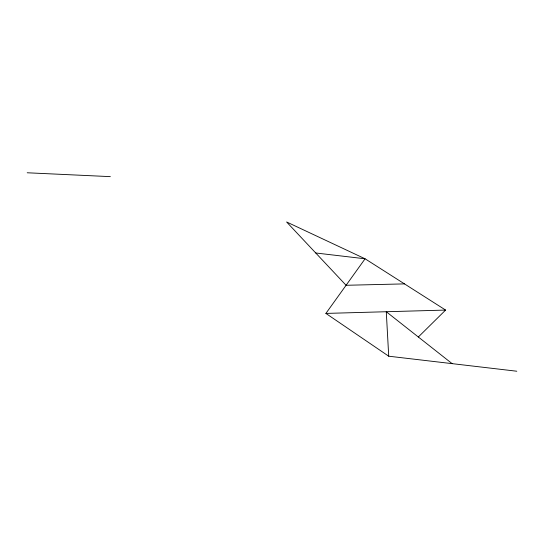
<?xml version="1.0" encoding="UTF-8"?>
<svg xmlns="http://www.w3.org/2000/svg" width="544" height="544" viewBox="0 0 544 544"><rect width="100%" height="100%" fill="white"/><g stroke="black" fill="none" stroke-linecap="round" stroke-linejoin="round"><path stroke-width="0.82" d="M516.8 371.226L388.722 356.204L325.897 313.419L365.085 258.788L445.604 310.073L418.336 337.001M325.897 313.419L445.604 310.073M404.484 283.886L346.079 285.28L286.593 221.959L365.085 258.788L315.738 252.98M27.2 172.774L110.35 176.637M452.132 363.644L386.274 311.732L388.722 356.204"/></g></svg>
